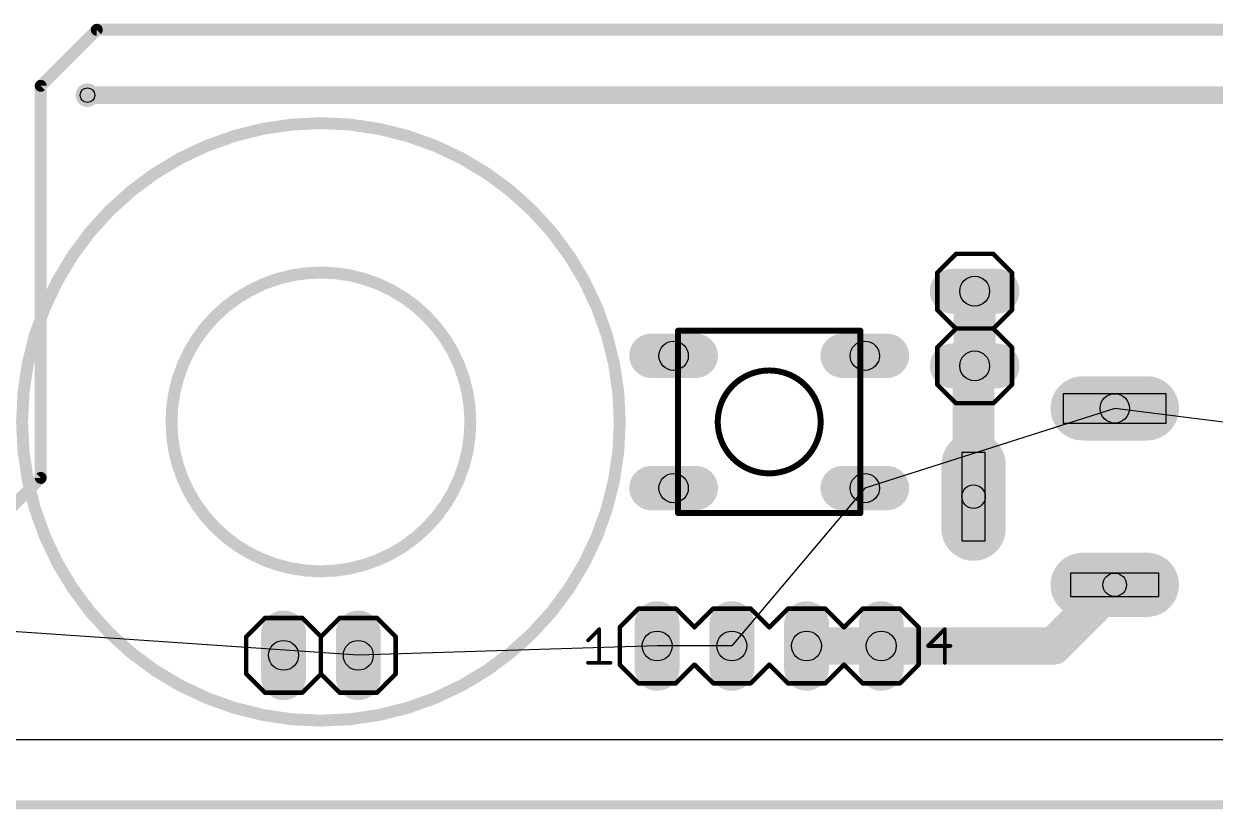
# Model space of a CAD drawing. Extents: x -8 to 108, y -2 to 140.
# Drawn here: x 42.6 to 83.11, y -2.37 to 24.33 of the extents above; entities that cross this region are included whole.
import ezdxf

# ---------------------------------------------------------------- set-up
doc = ezdxf.new("R2010")
doc.units = 0
for name, color, linetype in [('1', 22, 'CONTINUOUS'), ('17', 82, 'CONTINUOUS'), ('18', 82, 'CONTINUOUS'), ('19', 53, 'CONTINUOUS'), ('20', 7, 'CONTINUOUS'), ('21', 253, 'CONTINUOUS'), ('44', 253, 'CONTINUOUS'), ('46', 140, 'CONTINUOUS'), ('51', 253, 'CONTINUOUS')]:
    doc.layers.add(name, color=color, linetype=linetype)

# ---------------------------------------------------------------- blocks, each defined once
blk = doc.blocks.new('RECT')
blk.add_solid([(-0.5, -0.5), (0.5, -0.5), (-0.5, 0.5), (0.5, 0.5)])
blk = doc.blocks.new('LONGP100')
at = {"const_width": 1}
blk.add_lwpolyline([(-0.5, 0), (0.5, 0)], dxfattribs=at)
at = {"const_width": 0.5}
for points in [[(-0.5, 0.25, 1), (-0.5, -0.25)], [(0.5, -0.25, 1), (0.5, 0.25)]]:
    blk.add_lwpolyline(points, format="xyb", dxfattribs=at)
blk = doc.blocks.new('ROUNDV')
at = {"const_width": 0.5}
blk.add_lwpolyline([(0, -0.25, 1), (0, 0.25, 1), (0, -0.25)], format="xyb", dxfattribs=at)

msp = doc.modelspace()

# ---------------------------------------------------------------- linework, layer by layer
at = {"layer": '1'}
for points, const_width in [([(43.18, 22.225), (45.085, 24.13)], 0.4064), ([(45.085, 24.13), (90.4875, 24.13)], 0.4064), ([(43.18, 8.89), (43.18, 22.225)], 0.4064), ([(87.63, 21.9075), (44.7675, 21.9075)], 0.6096), ([(74.93, 12.7), (74.93, 15.24)], 1.4224), ([(74.8925, 12.6625), (74.93, 12.7)], 1.4224), ([(74.8925, 8.255), (74.8925, 12.6625)], 1.4224), ([(40.9575, 6.6675), (43.18, 8.89)], 0.4064), ([(77.6125, 3.175), (79.6925, 5.255)], 1.27), ([(69.215, 3.175), (71.755, 3.175)], 1.27), ([(71.755, 3.175), (77.6125, 3.175)], 1.27), ([(107.95, -2.2225), (-1.5875, -2.2225)], 0.3048)]:
    msp.add_lwpolyline(points, dxfattribs=dict(at, const_width=const_width))
for points, const_width in [([(45.085, 24.2316, 1), (45.085, 24.0284)], 0.2032), ([(45.1568, 24.0582, 1), (45.0132, 24.2018)], 0.2032), ([(43.2816, 22.225, 1), (43.0784, 22.225)], 0.2032), ([(43.1082, 22.2968, 1), (43.2518, 22.1532)], 0.2032), ([(44.7675, 22.0599, 1), (44.7675, 21.7551)], 0.3048), ([(75.2856, 15.24, 1), (74.5744, 15.24)], 0.7112), ([(75.2481, 12.6625, 1), (74.5369, 12.6625)], 0.7112), ([(75.1814, 12.4486, 1), (74.6786, 12.9514)], 0.7112), ([(74.6411, 12.9139, 1), (75.1439, 12.4111)], 0.7112), ([(74.5744, 12.7, 1), (75.2856, 12.7)], 0.7112), ([(43.0784, 8.89, 1), (43.2816, 8.89)], 0.2032), ([(43.2518, 8.8182, 1), (43.1082, 8.9618)], 0.2032), ([(74.5369, 8.255, 1), (75.2481, 8.255)], 0.7112), ([(79.917, 5.0305, 1), (79.468, 5.4795)], 0.635), ([(69.215, 3.4925, 1), (69.215, 2.8575)], 0.635), ([(71.755, 3.4925, 1), (71.755, 2.8575)], 0.635), ([(71.755, 2.8575, 1), (71.755, 3.4925)], 0.635), ([(77.388, 3.3995, 1), (77.837, 2.9505)], 0.635), ([(77.6125, 2.8575, 1), (77.6125, 3.4925)], 0.635)]:
    msp.add_lwpolyline(points, format="xyb", dxfattribs=dict(at, const_width=const_width))
at = {"layer": '19'}
for p, q in [((79.6925, 11.255), (71.195, 8.545)), ((93.345, 9.5125), (79.6925, 11.255)), ((71.195, 8.545), (66.675, 3.175)), ((53.975, 2.8575), (35.56, 4.1275)), ((64.135, 3.175), (53.975, 2.8575)), ((66.675, 3.175), (64.135, 3.175))]:
    msp.add_line(p, q, dxfattribs=at)
at = {"layer": '20'}
msp.add_line((0, 0), (105.41, 0), dxfattribs=at)
at = {"layer": '21'}
for points, const_width in [([(52.705, 0.635, 1), (52.705, 20.955, 1), (52.705, 0.635)], 0.4064), ([(74.295, 16.5481, 1), (74.295, 16.4719)], 0.0762), ([(74.3219, 16.4831, 1), (74.2681, 16.5369)], 0.0762), ([(75.5919, 16.5369, 1), (75.5381, 16.4831)], 0.0762), ([(75.565, 16.4719, 1), (75.565, 16.5481)], 0.0762), ([(52.705, 5.715, 1), (52.705, 15.875, 1), (52.705, 5.715)], 0.4064), ([(73.6981, 15.875, 1), (73.6219, 15.875)], 0.0762), ([(73.6331, 15.9019, 1), (73.6869, 15.8481)], 0.0762), ([(76.2381, 15.875, 1), (76.1619, 15.875)], 0.0762), ([(76.1731, 15.8481, 1), (76.2269, 15.9019)], 0.0762), ([(73.6219, 14.605, 1), (73.6981, 14.605)], 0.0762), ([(73.6869, 14.6319, 1), (73.6331, 14.5781)], 0.0762), ([(76.1619, 14.605, 1), (76.2381, 14.605)], 0.0762), ([(76.2269, 14.5781, 1), (76.1731, 14.6319)], 0.0762), ([(66.445, 13.9458, 1), (66.445, 13.8442)], 0.1016), ([(69.445, 13.8442, 1), (69.445, 13.9458)], 0.1016), ([(74.295, 14.0081, 1), (74.295, 13.9319)], 0.0762), ([(74.3219, 13.9431, 1), (74.2681, 13.9969)], 0.0762), ([(74.2681, 13.9431, 1), (74.3219, 13.9969)], 0.0762), ([(75.5919, 13.9969, 1), (75.5381, 13.9431)], 0.0762), ([(75.5381, 13.9969, 1), (75.5919, 13.9431)], 0.0762), ([(75.565, 13.9319, 1), (75.565, 14.0081)], 0.0762), ([(73.6981, 13.335, 1), (73.6219, 13.335)], 0.0762), ([(73.6331, 13.3619, 1), (73.6869, 13.3081)], 0.0762), ([(76.2381, 13.335, 1), (76.1619, 13.335)], 0.0762), ([(76.1731, 13.3081, 1), (76.2269, 13.3619)], 0.0762), ([(67.945, 9.045, 1), (67.945, 12.545, 1), (67.945, 9.045)], 0.2032), ([(64.8958, 11.795, 1), (64.7942, 11.795)], 0.1016), ([(71.0958, 11.795, 1), (70.9942, 11.795)], 0.1016), ([(73.6219, 12.065, 1), (73.6981, 12.065)], 0.0762), ([(73.6869, 12.0919, 1), (73.6331, 12.0381)], 0.0762), ([(76.1619, 12.065, 1), (76.2381, 12.065)], 0.0762), ([(76.2269, 12.0381, 1), (76.1731, 12.0919)], 0.0762), ([(74.295, 11.4681, 1), (74.295, 11.3919)], 0.0762), ([(74.2681, 11.4031, 1), (74.3219, 11.4569)], 0.0762), ([(75.5381, 11.4569, 1), (75.5919, 11.4031)], 0.0762), ([(75.565, 11.3919, 1), (75.565, 11.4681)], 0.0762), ([(64.7942, 9.795, 1), (64.8958, 9.795)], 0.1016), ([(70.9942, 9.795, 1), (71.0958, 9.795)], 0.1016), ([(66.445, 7.7458, 1), (66.445, 7.6442)], 0.1016), ([(69.445, 7.6442, 1), (69.445, 7.7458)], 0.1016), ([(63.5, 4.4831, 1), (63.5, 4.4069)], 0.0762), ([(63.5269, 4.4181, 1), (63.4731, 4.4719)], 0.0762), ([(64.7969, 4.4719, 1), (64.7431, 4.4181)], 0.0762), ([(64.77, 4.4069, 1), (64.77, 4.4831)], 0.0762), ([(66.04, 4.4831, 1), (66.04, 4.4069)], 0.0762), ([(66.0669, 4.4181, 1), (66.0131, 4.4719)], 0.0762), ([(67.3369, 4.4719, 1), (67.2831, 4.4181)], 0.0762), ([(67.31, 4.4069, 1), (67.31, 4.4831)], 0.0762), ([(68.58, 4.4831, 1), (68.58, 4.4069)], 0.0762), ([(68.6069, 4.4181, 1), (68.5531, 4.4719)], 0.0762), ([(69.8769, 4.4719, 1), (69.8231, 4.4181)], 0.0762), ([(69.85, 4.4069, 1), (69.85, 4.4831)], 0.0762), ([(71.12, 4.4831, 1), (71.12, 4.4069)], 0.0762), ([(71.1469, 4.4181, 1), (71.0931, 4.4719)], 0.0762), ([(72.4169, 4.4719, 1), (72.3631, 4.4181)], 0.0762), ([(72.39, 4.4069, 1), (72.39, 4.4831)], 0.0762), ([(50.8, 4.1656, 1), (50.8, 4.0894)], 0.0762), ([(50.8269, 4.1006, 1), (50.7731, 4.1544)], 0.0762), ([(52.0969, 4.1544, 1), (52.0431, 4.1006)], 0.0762), ([(52.07, 4.0894, 1), (52.07, 4.1656)], 0.0762), ([(53.34, 4.1656, 1), (53.34, 4.0894)], 0.0762), ([(53.3669, 4.1006, 1), (53.3131, 4.1544)], 0.0762), ([(54.6369, 4.1544, 1), (54.5831, 4.1006)], 0.0762), ([(54.61, 4.0894, 1), (54.61, 4.1656)], 0.0762), ([(62.1986, 3.7475, 1), (62.1351, 3.7475)], 0.0635), ([(62.1893, 3.725, 1), (62.1444, 3.7699)], 0.0635), ([(62.9031, 3.81, 1), (62.8269, 3.81)], 0.0762), ([(62.8381, 3.8369, 1), (62.8919, 3.7831)], 0.0762), ([(65.3781, 3.8369, 1), (65.4319, 3.7831)], 0.0762), ([(65.3781, 3.7831, 1), (65.4319, 3.8369)], 0.0762), ([(67.9181, 3.8369, 1), (67.9719, 3.7831)], 0.0762), ([(67.9181, 3.7831, 1), (67.9719, 3.8369)], 0.0762), ([(70.4581, 3.8369, 1), (70.5119, 3.7831)], 0.0762), ([(70.4581, 3.7831, 1), (70.5119, 3.8369)], 0.0762), ([(73.0631, 3.81, 1), (72.9869, 3.81)], 0.0762), ([(72.9981, 3.7831, 1), (73.0519, 3.8369)], 0.0762), ([(73.9462, 3.7475, 1), (73.8827, 3.7475)], 0.0635), ([(73.9369, 3.725, 1), (73.892, 3.7699)], 0.0635), ([(50.2031, 3.4925, 1), (50.1269, 3.4925)], 0.0762), ([(50.1381, 3.5194, 1), (50.1919, 3.4656)], 0.0762), ([(52.7431, 3.4925, 1), (52.6669, 3.4925)], 0.0762), ([(52.6781, 3.5194, 1), (52.7319, 3.4656)], 0.0762), ([(52.6781, 3.4656, 1), (52.7319, 3.5194)], 0.0762), ([(55.2831, 3.4925, 1), (55.2069, 3.4925)], 0.0762), ([(55.2181, 3.4656, 1), (55.2719, 3.5194)], 0.0762), ([(61.763, 3.3886, 1), (61.808, 3.3437)], 0.0635), ([(73.3425, 3.2072, 1), (73.3425, 3.1437)], 0.0635), ([(73.32, 3.1979, 1), (73.365, 3.153)], 0.0635), ([(74.1052, 3.1437, 1), (74.1052, 3.2072)], 0.0635), ([(61.7855, 2.6353, 1), (61.7855, 2.5717)], 0.0635), ([(62.1351, 2.6035, 1), (62.1986, 2.6035)], 0.0635), ([(62.5481, 2.5717, 1), (62.5481, 2.6353)], 0.0635), ([(62.8269, 2.54, 1), (62.9031, 2.54)], 0.0762), ([(62.8919, 2.5669, 1), (62.8381, 2.5131)], 0.0762), ([(65.4319, 2.5669, 1), (65.3781, 2.5131)], 0.0762), ([(65.4319, 2.5131, 1), (65.3781, 2.5669)], 0.0762), ([(67.9719, 2.5669, 1), (67.9181, 2.5131)], 0.0762), ([(67.9719, 2.5131, 1), (67.9181, 2.5669)], 0.0762), ([(70.5119, 2.5669, 1), (70.4581, 2.5131)], 0.0762), ([(70.5119, 2.5131, 1), (70.4581, 2.5669)], 0.0762), ([(72.9869, 2.54, 1), (73.0631, 2.54)], 0.0762), ([(73.0519, 2.5131, 1), (72.9981, 2.5669)], 0.0762), ([(73.8827, 2.6035, 1), (73.9462, 2.6035)], 0.0635), ([(50.1269, 2.2225, 1), (50.2031, 2.2225)], 0.0762), ([(50.1919, 2.2494, 1), (50.1381, 2.1956)], 0.0762), ([(52.6669, 2.2225, 1), (52.7431, 2.2225)], 0.0762), ([(52.7319, 2.2494, 1), (52.6781, 2.1956)], 0.0762), ([(52.7319, 2.1956, 1), (52.6781, 2.2494)], 0.0762), ([(55.2069, 2.2225, 1), (55.2831, 2.2225)], 0.0762), ([(55.2719, 2.1956, 1), (55.2181, 2.2494)], 0.0762), ([(50.8, 1.6256, 1), (50.8, 1.5494)], 0.0762), ([(50.7731, 1.5606, 1), (50.8269, 1.6144)], 0.0762), ([(52.0431, 1.6144, 1), (52.0969, 1.5606)], 0.0762), ([(52.07, 1.5494, 1), (52.07, 1.6256)], 0.0762), ([(53.34, 1.6256, 1), (53.34, 1.5494)], 0.0762), ([(53.3131, 1.5606, 1), (53.3669, 1.6144)], 0.0762), ([(54.5831, 1.6144, 1), (54.6369, 1.5606)], 0.0762), ([(54.61, 1.5494, 1), (54.61, 1.6256)], 0.0762), ([(63.5, 1.9431, 1), (63.5, 1.8669)], 0.0762), ([(63.4731, 1.8781, 1), (63.5269, 1.9319)], 0.0762), ([(64.7431, 1.9319, 1), (64.7969, 1.8781)], 0.0762), ([(64.77, 1.8669, 1), (64.77, 1.9431)], 0.0762), ([(66.04, 1.9431, 1), (66.04, 1.8669)], 0.0762), ([(66.0131, 1.8781, 1), (66.0669, 1.9319)], 0.0762), ([(67.2831, 1.9319, 1), (67.3369, 1.8781)], 0.0762), ([(67.31, 1.8669, 1), (67.31, 1.9431)], 0.0762), ([(68.58, 1.9431, 1), (68.58, 1.8669)], 0.0762), ([(68.5531, 1.8781, 1), (68.6069, 1.9319)], 0.0762), ([(69.8231, 1.9319, 1), (69.8769, 1.8781)], 0.0762), ([(69.85, 1.8669, 1), (69.85, 1.9431)], 0.0762), ([(71.12, 1.9431, 1), (71.12, 1.8669)], 0.0762), ([(71.0931, 1.8781, 1), (71.1469, 1.9319)], 0.0762), ([(72.3631, 1.9319, 1), (72.4169, 1.8781)], 0.0762), ([(72.39, 1.8669, 1), (72.39, 1.9431)], 0.0762)]:
    msp.add_lwpolyline(points, format="xyb", dxfattribs=dict(at, const_width=const_width))
for points, const_width in [([(74.295, 16.51), (73.66, 15.875)], 0.1524), ([(75.565, 16.51), (74.295, 16.51)], 0.1524), ([(76.2, 15.875), (75.565, 16.51)], 0.1524), ([(73.66, 14.605), (73.66, 15.875)], 0.1524), ([(76.2, 15.875), (76.2, 14.605)], 0.1524), ([(74.295, 13.97), (73.66, 14.605)], 0.1524), ([(76.2, 14.605), (75.565, 13.97)], 0.1524), ([(66.445, 13.895), (69.445, 13.895)], 0.2032), ([(73.66, 13.335), (74.295, 13.97)], 0.1524), ([(75.565, 13.97), (74.295, 13.97)], 0.1524), ([(75.565, 13.97), (76.2, 13.335)], 0.1524), ([(73.66, 12.065), (73.66, 13.335)], 0.1524), ([(76.2, 13.335), (76.2, 12.065)], 0.1524), ([(64.845, 11.795), (64.845, 9.795)], 0.2032), ([(71.045, 11.795), (71.045, 9.795)], 0.2032), ([(74.295, 11.43), (73.66, 12.065)], 0.1524), ([(76.2, 12.065), (75.565, 11.43)], 0.1524), ([(75.565, 11.43), (74.295, 11.43)], 0.1524), ([(66.445, 7.695), (69.445, 7.695)], 0.2032), ([(63.5, 4.445), (62.865, 3.81)], 0.1524), ([(63.5, 4.445), (64.77, 4.445)], 0.1524), ([(64.77, 4.445), (65.405, 3.81)], 0.1524), ([(65.405, 3.81), (66.04, 4.445)], 0.1524), ([(66.04, 4.445), (67.31, 4.445)], 0.1524), ([(67.31, 4.445), (67.945, 3.81)], 0.1524), ([(67.945, 3.81), (68.58, 4.445)], 0.1524), ([(68.58, 4.445), (69.85, 4.445)], 0.1524), ([(69.85, 4.445), (70.485, 3.81)], 0.1524), ([(71.12, 4.445), (70.485, 3.81)], 0.1524), ([(71.12, 4.445), (72.39, 4.445)], 0.1524), ([(72.39, 4.445), (73.025, 3.81)], 0.1524), ([(50.8, 4.1275), (50.165, 3.4925)], 0.1524), ([(50.8, 4.1275), (52.07, 4.1275)], 0.1524), ([(52.07, 4.1275), (52.705, 3.4925)], 0.1524), ([(52.705, 3.4925), (53.34, 4.1275)], 0.1524), ([(53.34, 4.1275), (54.61, 4.1275)], 0.1524), ([(54.61, 4.1275), (55.245, 3.4925)], 0.1524), ([(61.7855, 3.3662), (62.1668, 3.7475)], 0.127), ([(62.1668, 3.7475), (62.1668, 2.6035)], 0.127), ([(62.865, 3.81), (62.865, 2.54)], 0.1524), ([(73.025, 3.81), (73.025, 2.54)], 0.1524), ([(73.9145, 3.7475), (73.3425, 3.1755)], 0.127), ([(73.9145, 2.6035), (73.9145, 3.7475)], 0.127), ([(50.165, 3.4925), (50.165, 2.2225)], 0.1524), ([(52.705, 3.4925), (52.705, 2.2225)], 0.1524), ([(55.245, 3.4925), (55.245, 2.2225)], 0.1524), ([(73.3425, 3.1755), (74.1052, 3.1755)], 0.127), ([(61.7855, 2.6035), (62.5481, 2.6035)], 0.127), ([(62.865, 2.54), (63.5, 1.905)], 0.1524), ([(65.405, 2.54), (64.77, 1.905)], 0.1524), ([(66.04, 1.905), (65.405, 2.54)], 0.1524), ([(67.945, 2.54), (67.31, 1.905)], 0.1524), ([(68.58, 1.905), (67.945, 2.54)], 0.1524), ([(70.485, 2.54), (69.85, 1.905)], 0.1524), ([(70.485, 2.54), (71.12, 1.905)], 0.1524), ([(73.025, 2.54), (72.39, 1.905)], 0.1524), ([(50.165, 2.2225), (50.8, 1.5875)], 0.1524), ([(52.705, 2.2225), (52.07, 1.5875)], 0.1524), ([(53.34, 1.5875), (52.705, 2.2225)], 0.1524), ([(55.245, 2.2225), (54.61, 1.5875)], 0.1524), ([(52.07, 1.5875), (50.8, 1.5875)], 0.1524), ([(54.61, 1.5875), (53.34, 1.5875)], 0.1524), ([(64.77, 1.905), (63.5, 1.905)], 0.1524), ([(67.31, 1.905), (66.04, 1.905)], 0.1524), ([(69.85, 1.905), (68.58, 1.905)], 0.1524), ([(72.39, 1.905), (71.12, 1.905)], 0.1524)]:
    msp.add_lwpolyline(points, dxfattribs=dict(at, const_width=const_width))
at = {"layer": '44'}
for centre, radius in [((44.7675, 21.9075), 0.25), ((74.93, 15.24), 0.508), ((64.695, 13.045), 0.5), ((71.195, 13.045), 0.5), ((74.93, 12.7), 0.508), ((79.6925, 11.255), 0.5), ((64.695, 8.545), 0.5), ((71.195, 8.545), 0.5), ((74.8925, 8.255), 0.4), ((79.6925, 5.255), 0.4), ((64.135, 3.175), 0.508), ((66.675, 3.175), 0.508), ((69.215, 3.175), 0.508), ((71.755, 3.175), 0.508), ((51.435, 2.8575), 0.508), ((53.975, 2.8575), 0.508)]:
    msp.add_circle(centre, radius, dxfattribs=at)
at = {"layer": '46'}
for p, q in [((81.4425, 11.755), (77.9425, 11.755)), ((77.9425, 11.755), (77.9425, 10.755)), ((81.4425, 10.755), (81.4425, 11.755)), ((77.9425, 10.755), (81.4425, 10.755)), ((75.2925, 9.755), (74.4925, 9.755)), ((74.4925, 9.755), (74.4925, 6.755)), ((75.2925, 6.755), (75.2925, 9.755)), ((74.4925, 6.755), (75.2925, 6.755)), ((81.1925, 5.655), (78.1925, 5.655)), ((78.1925, 5.655), (78.1925, 4.855)), ((81.1925, 4.855), (81.1925, 5.655)), ((78.1925, 4.855), (81.1925, 4.855))]:
    msp.add_line(p, q, dxfattribs=at)
at = {"layer": '51', "const_width": 0.2032}
for points in [[(64.845, 7.695), (64.845, 13.895)], [(64.845, 13.895), (71.045, 13.895)], [(71.045, 13.895), (71.045, 7.695)], [(71.045, 7.695), (64.845, 7.695)]]:
    msp.add_lwpolyline(points, dxfattribs=at)
at = {"layer": '51'}
for points, const_width in [([(64.8958, 13.895, 1), (64.7942, 13.895)], 0.1016), ([(64.845, 13.9458, 1), (64.845, 13.8442)], 0.1016), ([(71.0958, 13.895, 1), (70.9942, 13.895)], 0.1016), ([(71.045, 13.8442, 1), (71.045, 13.9458)], 0.1016), ([(67.945, 9.045, 1), (67.945, 12.545, 1), (67.945, 9.045)], 0.2032), ([(64.845, 7.7458, 1), (64.845, 7.6442)], 0.1016), ([(64.7942, 7.695, 1), (64.8958, 7.695)], 0.1016), ([(70.9942, 7.695, 1), (71.0958, 7.695)], 0.1016), ([(71.045, 7.6442, 1), (71.045, 7.7458)], 0.1016)]:
    msp.add_lwpolyline(points, format="xyb", dxfattribs=dict(at, const_width=const_width))

# ---------------------------------------------------------------- block references
at = {"layer": '17'}
for p, xscale, yscale in [((74.93, 15.24), 1.524, 1.524), ((74.93, 12.7), 1.524, 1.524), ((79.6925, 11.255), 2.1844, 2.1844), ((79.6925, 5.255), 2.1844, 2.1844)]:
    msp.add_blockref('LONGP100', p, dxfattribs=dict(at, xscale=xscale, yscale=yscale))
for p, xscale, yscale, rotation in [((64.695, 13.045), 1.508, 1.508, 180), ((71.195, 13.045), 1.508, 1.508, 180), ((74.8925, 8.255), 2.1844, 2.1844, 90), ((64.695, 8.545), 1.508, 1.508, 180), ((71.195, 8.545), 1.508, 1.508, 180), ((64.135, 3.175), 1.524, 1.524, 90), ((66.675, 3.175), 1.524, 1.524, 90), ((69.215, 3.175), 1.524, 1.524, 90), ((71.755, 3.175), 1.524, 1.524, 90), ((51.435, 2.8575), 1.524, 1.524, 90), ((53.975, 2.8575), 1.524, 1.524, 90)]:
    msp.add_blockref('LONGP100', p, dxfattribs=dict(at, xscale=xscale, yscale=yscale, rotation=rotation))
at = {"layer": '18', "xscale": 0.8048, "yscale": 0.8048}
msp.add_blockref('ROUNDV', (44.7675, 21.9075), dxfattribs=at)
at = {"layer": '51', "xscale": 0.508, "yscale": 0.508, "rotation": 270}
for p in [(74.93, 15.24), (74.93, 12.7)]:
    msp.add_blockref('RECT', p, dxfattribs=at)
at = {"layer": '51', "xscale": 0.508, "yscale": 0.508}
for p in [(64.135, 3.175), (66.675, 3.175), (69.215, 3.175), (71.755, 3.175), (51.435, 2.8575), (53.975, 2.8575)]:
    msp.add_blockref('RECT', p, dxfattribs=at)

doc.saveas('drawing.dxf')
